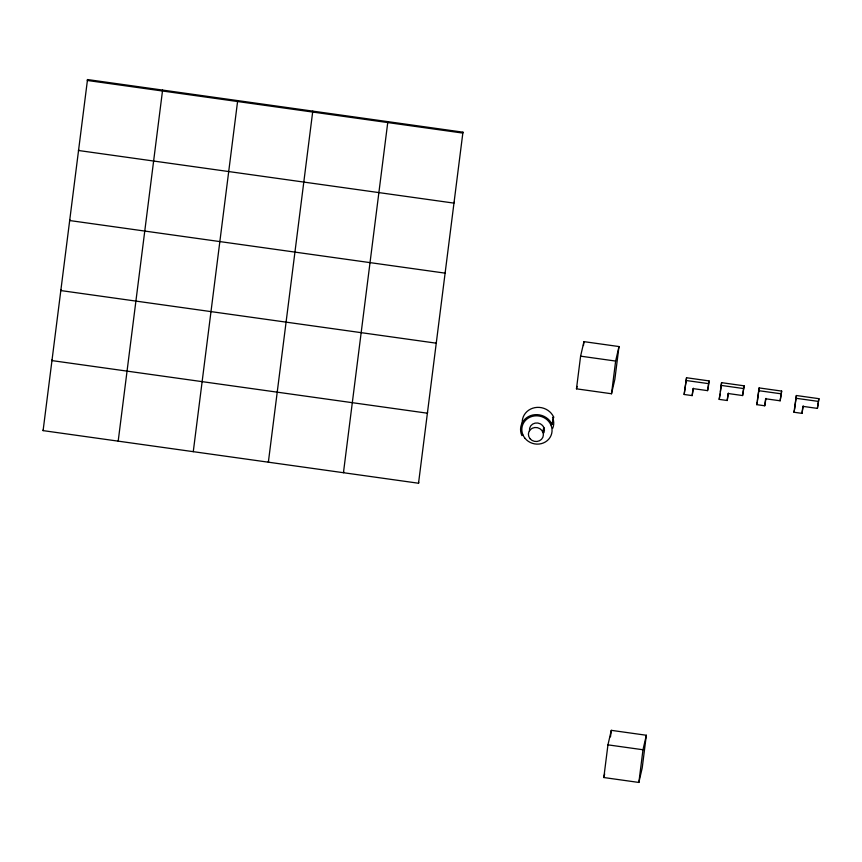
<?xml version="1.0" encoding="UTF-8"?>
<svg xmlns="http://www.w3.org/2000/svg" width="862" height="862" viewBox="0 0 862 862"><rect width="100%" height="100%" fill="white"/><g stroke="black" fill="none" stroke-linecap="round" stroke-linejoin="round"><path stroke-width="1.29" d="M43.1 430.623L87.515 79.552L462.948 132.166L418.533 483.237L43.1 430.623L43.305 429.718M118.191 441.15L162.595 90.079M193.271 451.666L237.686 100.606M576.473 388.837L580.6 356.157L583.951 341.643L618.991 346.556L614.865 379.237L611.514 393.751L576.473 388.837L577.034 386.424M583.455 345.565L583.951 341.643M611.514 393.751L615.64 361.07L618.991 346.556M603.82 777.535L607.947 744.854L611.298 730.34L646.338 735.254L642.212 767.934L638.861 782.448L603.82 777.535L604.661 773.904M610.479 736.87L611.298 730.34M684.148 394.473L686.54 377.75L709.07 380.907L708.187 387.911L707.551 390.626L693.048 388.6L692.164 395.604L684.148 394.473L686.54 377.75M638.861 782.448L642.987 749.757L646.338 735.254M693.382 388.212L692.164 395.604M707.551 390.626L709.07 380.907M719.188 399.386L721.58 382.663L744.111 385.82L742.591 395.539L728.088 393.514L727.205 400.507L719.188 399.386L720.136 394.117M720.46 391.574L721.58 382.663M728.422 393.126L727.205 400.507M742.591 395.539L744.111 385.82M756.728 404.644L759.12 387.922L781.651 391.079L780.142 400.798L765.628 398.772L764.745 405.776L756.728 404.644L757.353 401.929M757.515 400.658L759.12 387.922M765.962 398.384L764.745 405.776M780.142 400.798L781.651 391.079M793.977 412.241L796.369 395.518L818.9 398.675L817.391 408.394L802.878 406.368L801.994 413.372L793.977 412.241L794.398 410.431M794.602 409.525L796.369 395.518M803.212 405.98L801.994 413.372M817.391 408.394L818.9 398.675M87.515 79.552L87.299 80.468L462.743 133.071L462.948 132.166M78.668 149.589L78.464 150.494L453.897 203.109L454.112 202.204M69.833 219.616L69.617 220.532L445.061 273.135L445.266 272.23M60.986 289.654L60.782 290.559L436.215 343.173L436.431 342.268M52.151 359.68L51.935 360.596L427.38 413.2L427.584 412.295M312.777 111.123L268.362 462.194L268.567 461.278M387.857 121.65L343.453 472.71L343.658 471.805M418.533 483.237L418.749 482.332M542.78 431.937L543.825 427.401M550.829 424.783L552.003 424.352L553.673 417.089A16.453 15.29 13 0 0 534.849 407.661A16.453 15.29 13 0 0 522.253 423.102M552.51 417.531L553.673 417.089M523.051 435.148L521.887 435.579A16.453 15.29 13 0 1 530.464 415.678A16.453 15.29 13 0 1 552.003 424.352M580.6 356.157L615.64 361.07M685.915 380.476L708.435 383.622M720.955 385.379L743.475 388.536M758.495 390.648L781.026 393.794M795.745 398.233L818.275 401.39M607.947 744.854L642.987 749.757M529.527 430.752A7.521 6.993 13 0 1 537.823 423.026A7.521 6.993 13 0 1 543.911 432.767M552.973 418.695A15.171 14.104 13 0 1 552.671 428.371M530.011 438.672A7.521 6.993 13 0 0 542.855 437.303A7.521 6.993 13 0 0 534.817 427.52A7.521 6.993 13 0 0 530.011 438.672M525.077 438.381A15.171 14.104 13 0 0 550.99 435.622A15.171 14.104 13 0 0 534.763 415.893A15.171 14.104 13 0 0 525.077 438.381"/></g></svg>
